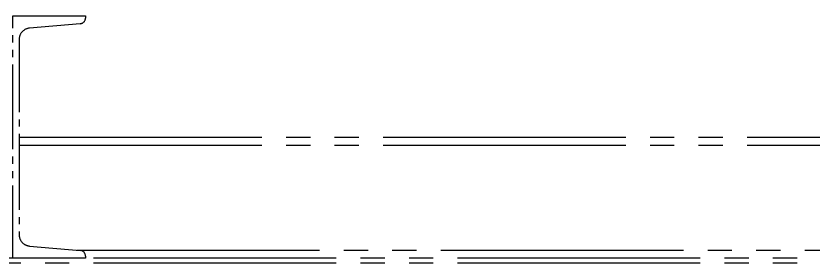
# Model space of a CAD drawing. Header units: millimetres. Extents: x 0 to 232280, y -26939 to 23794.
# Drawn here: x 184895 to 185881, y 15145 to 15451 of the extents above; entities that cross this region are included whole.
import ezdxf

# ---------------------------------------------------------------- set-up
doc = ezdxf.new("R2010")
doc.units = ezdxf.units.MM
doc.header["$LTSCALE"] = 30
doc.linetypes.add('JNK-PHANTOM', pattern=[15, 10, -1, 1, -1, 1, -1])
doc.layers.add('Dim-W', color=7, linetype='Continuous')
doc.layers.add('PHA-M', color=6, linetype='JNK-PHANTOM')

# ---------------------------------------------------------------- blocks, each defined once
blk = doc.blocks.new('A$C50A46166')
at = {"layer": 'PHA-M'}
for p, q in [((5244, -150), (6647, -150)), ((5244, -160), (6647, -160)), ((5315.29, -290), (6572.23, -290)), ((6536, -300), (3096, -300)), ((6536, -306), (3096, -306))]:
    blk.add_line(p, q, dxfattribs=at)
at = {"layer": 'PHA-M', "ltscale": 0.3}
blk.add_lwpolyline([(5256.78, -284.88), (5319.61, -290.38, -0.388879), (5326, -297.35), (5326, -300), (5236, -300), (5236, -150), (5236, 0), (5326, 0), (5326, -2.65, -0.388879), (5319.61, -9.62), (5256.78, -15.12, 0.388879), (5244, -29.07), (5244, -150), (5244, -270.93, 0.388879)], format="xyb", close=True, dxfattribs=at)

msp = doc.modelspace()

# ---------------------------------------------------------------- block references
at = {"layer": 'Dim-W', "ltscale": 0.5}
msp.add_blockref('A$C50A46166', (179655.27, 15451.12), dxfattribs=at)

doc.saveas('drawing.dxf')
